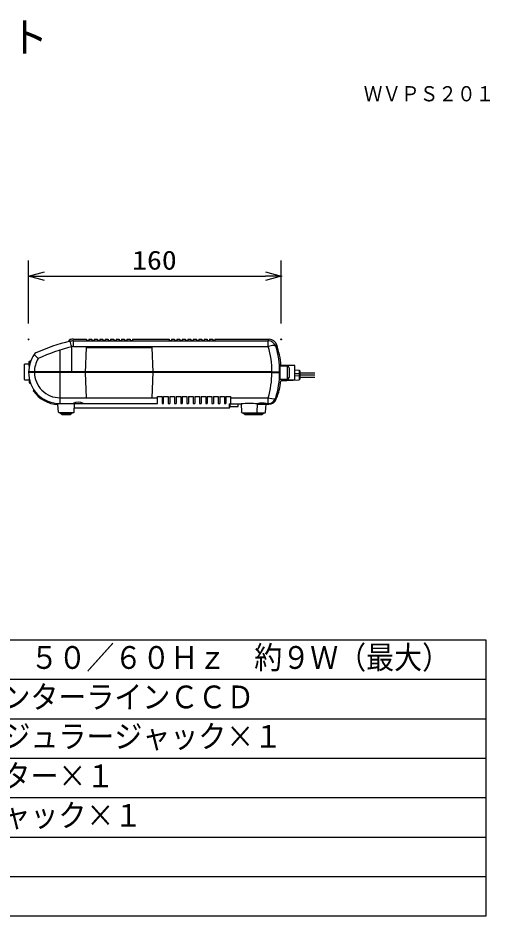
# Model space of a CAD drawing. Units: millimetres, scale not verified. Extents: x -63 to 63, y -57 to 57.
# Drawn here: x 3.2 to 63, y -56.5 to 57.3 of the extents above; entities that cross this region are included whole.
import ezdxf
from ezdxf.enums import TextEntityAlignment as Align

# ---------------------------------------------------------------- set-up
doc = ezdxf.new("R2010")
doc.units = ezdxf.units.MM
doc.header["$LTSCALE"] = 0.190236
doc.header["$PDMODE"] = 32
doc.header["$PDSIZE"] = 0.0951
for name, color, linetype in [('0-0_MOJI1', 2, 'Continuous'), ('0-1_TOUROKU', 1, 'Continuous'), ('0-2_GAIKEI', 1, 'Continuous'), ('0-3_WAKU', 7, 'Continuous')]:
    doc.layers.add(name, color=color, linetype=linetype)
doc.styles.add('ＭＳ ゴシック', font='')
doc.styles.get('ＭＳ ゴシック').set_extended_font_data('MS Gothic')

# ---------------------------------------------------------------- blocks, each defined once
blk = doc.blocks.new('_OPEN30')
at = {"layer": '0-3_WAKU'}
blk.add_line((0, 0), (-1, 0), dxfattribs=at)
blk.add_lwpolyline([(-1, 0.26795), (0, 0), (-1, -0.26795)], dxfattribs=at)

msp = doc.modelspace()

# ---------------------------------------------------------------- linework, layer by layer
at = {"layer": '0-2_GAIKEI', "color": 3}
for p, q in [((4.5825, 18.5566), (4.5825, 26.5566)), ((36.5825, 18.5566), (36.5825, 26.5566)), ((6.5825, 24.5566), (34.5825, 24.5566))]:
    msp.add_line(p, q, dxfattribs=at)
at = {"layer": '0-2_GAIKEI'}
for p, q in [((10.2603, 15.6504), (10.2603, 16.3602)), ((10.2603, 16.3602), (34.9445, 16.3602)), ((34.9445, 16.3602), (35.0695, 16.5752)), ((34.9445, 15.6504), (34.9445, 16.3602)), ((8.5571, 8.4281), (8.5571, 15.1875)), ((10.0349, 12.4357), (10.0349, 15.6255)), ((10.2603, 15.6504), (34.9445, 15.6504)), ((11.805, 12.3187), (11.9218, 15.5087)), ((11.9218, 15.5087), (20.1901, 15.5087)), ((20.1901, 15.5087), (20.2987, 12.3941)), ((35.8877, 15.6922), (36.0046, 15.8757)), ((5.2746, 14.6318), (5.7931, 14.1224)), ((36.4223, 13.1622), (36.4139, 11.5172)), ((37.3657, 13.1622), (36.4223, 13.1622)), ((37.3657, 11.5172), (37.3657, 13.1622)), ((37.566, 12.9618), (37.566, 11.7176)), ((38.8522, 12.653), (38.8522, 11.4255)), ((8.5571, 12.4447), (4.5825, 12.4447)), ((8.5571, 12.3607), (4.5825, 12.3614)), ((4.6661, 11.5267), (4.6661, 11.0582)), ((35.395, 12.4447), (8.5571, 12.4447)), ((35.395, 12.3568), (8.5571, 12.3615)), ((11.9237, 9.1458), (11.805, 12.3187)), ((20.2987, 12.3941), (20.1884, 9.1458)), ((35.395, 12.4447), (36.3806, 12.4447)), ((35.395, 12.3568), (36.3805, 12.3568)), ((36.4139, 11.5172), (37.3657, 11.5172)), ((36.5825, 11.417), (38.301, 11.417)), ((38.9437, 12.1688), (38.301, 12.1936)), ((38.9437, 11.918), (38.301, 11.8931)), ((38.9437, 12.3356), (40.8559, 12.3356)), ((38.9437, 12.0432), (40.8559, 12.0432)), ((38.9437, 11.7512), (40.8559, 11.7512)), ((4.6661, 11.0582), (4.8324, 10.9579)), ((8.5571, 9.1458), (20.8915, 9.1458)), ((20.8915, 8.4281), (20.8957, 9.3211)), ((20.8957, 9.3211), (21.4844, 9.3211)), ((21.4844, 9.3211), (21.4844, 8.4281)), ((21.6848, 9.3211), (22.2778, 9.3211)), ((21.6848, 8.4281), (21.6848, 9.3211)), ((22.2778, 9.3211), (22.2778, 8.4281)), ((22.4696, 9.3211), (22.4696, 8.4281)), ((23.2629, 9.3211), (23.8559, 9.3211)), ((23.2629, 9.3211), (23.2629, 8.4281)), ((23.8559, 9.3211), (23.8559, 8.4281)), ((24.0477, 9.3211), (24.0477, 8.4281)), ((24.841, 9.3211), (25.4339, 9.3211)), ((24.841, 9.3211), (24.841, 8.4281)), ((25.4339, 9.3211), (25.4339, 8.4281)), ((25.626, 9.3211), (25.626, 8.4281)), ((26.4191, 9.3211), (27.012, 9.3211)), ((26.4191, 9.3211), (26.4191, 8.4281)), ((27.012, 9.3211), (27.012, 8.4281)), ((27.2041, 9.3211), (27.2041, 8.4281)), ((27.9972, 9.3211), (28.5901, 9.3211)), ((27.9972, 9.3211), (27.9972, 8.4281)), ((28.5901, 9.3211), (28.5901, 8.4281)), ((28.7823, 9.3211), (28.7823, 8.4281)), ((29.5755, 9.3211), (30.1684, 9.3211)), ((29.5755, 9.3211), (29.5755, 8.4281)), ((30.1684, 9.3211), (30.1684, 8.3779)), ((30.1684, 9.1458), (34.9445, 9.1458)), ((34.9445, 8.4281), (34.9445, 9.1458)), ((8.5571, 8.4281), (20.8915, 8.4281)), ((21.4844, 8.4281), (21.6848, 8.4281)), ((22.2778, 8.4281), (22.4696, 8.4281)), ((23.0625, 8.4281), (23.2629, 8.4281)), ((23.8559, 8.4281), (24.0477, 8.4281)), ((24.6406, 8.4281), (24.841, 8.4281)), ((25.4339, 8.4281), (25.626, 8.4281)), ((26.2189, 8.4281), (26.4191, 8.4281)), ((27.012, 8.4281), (27.2041, 8.4281)), ((27.797, 8.4281), (27.9972, 8.4281)), ((28.5901, 8.4281), (28.7823, 8.4281)), ((29.3753, 8.4281), (29.5755, 8.4281)), ((30.0763, 8.3779), (30.068, 7.9601)), ((30.0698, 8.0522), (31.145, 8.0522)), ((31.145, 8.0522), (31.145, 8.3779)), ((34.6771, 8.4281), (34.9445, 8.4281)), ((35.0111, 8.336), (34.9445, 8.4281)), ((29.9679, 7.9436), (30.0644, 7.9436))]:
    msp.add_line(p, q, dxfattribs=at)
at = {"layer": '0-2_GAIKEI', "color": 7}
for p, q in [((10.2852, 16.5752), (11.9136, 16.5752)), ((11.9136, 16.5752), (11.9136, 16.4145)), ((11.9136, 16.4145), (12.2057, 16.4145)), ((12.2057, 16.5752), (12.5981, 16.5752)), ((12.2057, 16.5752), (12.2057, 16.4145)), ((12.5981, 16.5752), (12.5981, 16.4145)), ((12.5981, 16.4145), (12.8989, 16.4145)), ((12.8989, 16.5752), (13.2912, 16.5752)), ((12.8989, 16.5752), (12.8989, 16.4145)), ((13.2912, 16.5752), (13.2912, 16.4145)), ((13.2912, 16.4145), (13.5836, 16.4145)), ((13.5836, 16.5752), (13.976, 16.5752)), ((13.5836, 16.5752), (13.5836, 16.4145)), ((13.976, 16.5752), (13.976, 16.4145)), ((13.976, 16.4145), (14.2765, 16.4145)), ((14.2765, 16.5752), (14.6691, 16.5752)), ((14.2765, 16.5752), (14.2765, 16.4145)), ((14.6691, 16.5752), (14.6691, 16.4145)), ((14.6691, 16.4145), (14.9612, 16.4145)), ((14.9612, 16.5752), (15.3621, 16.5752)), ((14.9612, 16.5752), (14.9612, 16.4145)), ((15.3621, 16.5752), (15.3621, 16.4145)), ((15.3621, 16.4145), (15.6626, 16.4145)), ((15.6626, 16.5752), (16.055, 16.5752)), ((15.6626, 16.5752), (15.6626, 16.4145)), ((16.055, 16.5752), (16.055, 16.4145)), ((16.055, 16.4145), (16.3473, 16.4145)), ((16.3473, 16.5752), (16.7396, 16.5752)), ((16.3473, 16.5752), (16.3473, 16.4145)), ((16.7396, 16.5752), (16.7396, 16.4145)), ((16.7396, 16.4145), (17.0405, 16.4145)), ((17.0405, 16.5752), (17.4329, 16.5752)), ((17.0405, 16.5752), (17.0405, 16.4145)), ((17.4329, 16.5752), (17.4329, 16.4145)), ((17.4329, 16.4145), (17.725, 16.4145)), ((17.725, 16.5752), (22.3777, 16.5752)), ((17.725, 16.5752), (17.725, 16.4145)), ((22.6698, 16.5752), (22.6698, 16.4145)), ((23.0622, 16.4145), (23.363, 16.4145)), ((23.363, 16.5752), (23.363, 16.4145)), ((23.363, 16.5752), (23.7552, 16.5752)), ((23.7552, 16.5752), (23.7552, 16.4145)), ((23.7552, 16.4145), (24.0477, 16.4145)), ((24.0477, 16.5752), (24.0477, 16.4145)), ((24.0477, 16.5752), (24.4401, 16.5752)), ((24.4401, 16.5752), (24.4401, 16.4145)), ((24.4401, 16.4145), (24.7406, 16.4145)), ((24.7406, 16.5752), (24.7406, 16.4145)), ((24.7406, 16.5752), (25.1331, 16.5752)), ((25.1331, 16.5752), (25.1331, 16.4145)), ((25.1331, 16.4145), (25.4252, 16.4145)), ((25.4252, 16.5752), (25.4252, 16.4145)), ((25.4252, 16.5752), (25.8262, 16.5752)), ((25.8262, 16.5752), (25.8262, 16.4145)), ((25.8262, 16.4145), (26.1266, 16.4145)), ((26.1266, 16.5752), (26.1266, 16.4145)), ((26.1266, 16.5752), (26.519, 16.5752)), ((26.519, 16.5752), (26.519, 16.4145)), ((26.519, 16.4145), (26.8113, 16.4145)), ((26.8113, 16.5752), (26.8113, 16.4145)), ((26.8113, 16.5752), (27.2037, 16.5752)), ((27.2037, 16.5752), (27.2037, 16.4145)), ((27.2037, 16.4145), (27.5045, 16.4145)), ((27.5045, 16.5752), (27.5045, 16.4145)), ((27.5045, 16.5752), (27.8969, 16.5752)), ((27.8969, 16.5752), (27.8969, 16.4145)), ((27.8969, 16.4145), (28.189, 16.4145)), ((28.189, 16.5752), (35.0695, 16.5752)), ((28.189, 16.5752), (28.189, 16.4145)), ((28.1892, 16.5752), (34.7927, 16.5752)), ((4.0481, 13.3551), (4.0762, 13.4043)), ((4.0481, 11.4504), (4.0481, 13.3551)), ((4.6661, 13.4043), (4.0762, 13.4043)), ((38.301, 13.2625), (36.5825, 13.2625)), ((38.301, 11.417), (38.301, 13.2625)), ((38.301, 12.6946), (38.8522, 12.653)), ((38.9437, 12.5611), (38.9437, 11.5256)), ((4.0481, 11.4504), (4.0815, 11.3919)), ((4.6661, 11.3919), (4.0815, 11.3919)), ((36.5222, 11.2918), (38.8522, 11.4255)), ((5.1921, 10.006), (5.2464, 10.1554)), ((8.3565, 7.3256), (8.3009, 8.2865)), ((10.3354, 7.3256), (10.3948, 8.4281)), ((29.9759, 8.3779), (29.9679, 7.9436)), ((29.9759, 8.3779), (31.4875, 8.3779)), ((31.4875, 8.3779), (31.5458, 7.3256)), ((33.5248, 7.3256), (33.5749, 8.3779)), ((33.5749, 8.336), (35.0111, 8.336)), ((34.6019, 7.3256), (34.6605, 8.336)), ((10.0682, 7.1667), (8.6153, 7.1667)), ((10.2685, 7.2673), (10.3354, 7.3256)), ((10.3688, 7.86), (28.5666, 7.86)), ((10.3688, 7.86), (29.9679, 7.86)), ((29.9679, 7.9436), (29.9679, 7.86)), ((31.5959, 7.2673), (31.5458, 7.3256)), ((33.2575, 7.1667), (31.8046, 7.1667)), ((34.1343, 6.9752), (33.0488, 6.9752)), ((33.2577, 7.1755), (34.3432, 7.1755))]:
    msp.add_line(p, q, dxfattribs=at)
for points in [[(22.3777, 16.5752), (22.3777, 16.4145), (22.6698, 16.4145)], [(22.6698, 16.5752), (23.0622, 16.5752), (23.0622, 16.4145)], [(10.2685, 7.2673), (8.4067, 7.2673), (8.3565, 7.3256)], [(10.0766, 7.2673), (10.0682, 7.1667), (9.8595, 6.9752), (8.8324, 6.9752), (8.6153, 7.1667), (8.6153, 7.2673)], [(31.5959, 7.2673), (34.5519, 7.2673), (34.602, 7.3256)], [(33.2659, 7.2673), (33.2575, 7.1667), (33.0488, 6.9752), (32.0216, 6.9752), (31.8046, 7.1667), (31.8046, 7.2673)], [(34.3515, 7.2761), (34.3432, 7.1755), (34.1344, 6.984)]]:
    msp.add_lwpolyline(points, dxfattribs=at)
at = {"layer": '0-2_GAIKEI'}
for points in [[(4.6661, 13.1578), (4.6661, 13.7473), (4.8809, 13.8768)], [(22.4696, 9.3211), (23.0625, 9.3211), (23.0625, 8.4281)], [(24.0477, 9.3211), (24.6406, 9.3211), (24.6406, 8.4281)], [(25.626, 9.3211), (26.2189, 9.3211), (26.2189, 8.4281)], [(27.2041, 9.3211), (27.797, 9.3211), (27.797, 8.4281)], [(28.7823, 9.3211), (29.3753, 9.3211), (29.3753, 8.4281)]]:
    msp.add_lwpolyline(points, dxfattribs=at)
at = {"layer": '0-2_GAIKEI', "color": 7}
for centre, radius, start, end in [((15.3593, -6.8037), 23.7726, 103.52146, 114.47839), ((9.8575, 16.3301), 0.2052, 108.35331, 195.43948), ((10.2879, 14.1147), 2.4604, 90.06248, 101.60624), ((35.0214, 15.5398), 1.0364, 18.4288, 87.34074), ((5.6797, 14.397), 0.4674, 111.39695, 149.84007), ((27.1878, 12.7013), 9.3681, 3.43415, 19.75352), ((8.7984, 12.3144), 4.2175, 146.66947, 178.80036), ((38.8438, 12.553), 0.1003, 4.60073, 85.18628), ((8.4903, 12.3366), 3.9091, 178.54627, 270.9788), ((38.8234, 11.5438), 0.1217, 283.68579, 351.40834), ((30.0656, 11.7208), 6.4709, 335.33684, 356.19825), ((8.5452, 12.3984), 4.1191, 215.50632, 266.59896), ((35.8078, 9.1273), 0.0732, 273.80402, 348.40205), ((32.5312, -4.7457), 13.1651, 85.4528, 94.5472), ((34.9888, 9.3472), 1.0115, 271.2631, 341.1648)]:
    msp.add_arc(centre, radius, start, end, dxfattribs=at)
at = {"layer": '0-2_GAIKEI'}
for centre, radius, start, end in [((10.2901, 13.9592), 2.4012, 90.71021, 101.75063), ((3.3953, 13.8965), 6.861, 14.5961, 20.59571), ((34.9448, 15.3607), 0.9995, 19.3704, 90.0181), ((15.6821, -7.0485), 23.3667, 103.98569, 115.03746), ((10.3035, 14.2267), 1.4244, 91.73542, 100.86885), ((35.6772, 13.4107), 2.3565, 90.15738, 108.11655), ((24.1752, 12.5023), 11.22, 359.70554, 16.29469), ((35.641, 15.321), 0.4472, 56.65472, 86.1872), ((25.9136, 12.5172), 10.4672, 359.60308, 17.65764), ((8.3832, 12.4948), 3.0591, 147.8536, 181.72401), ((37.3517, 12.9479), 0.2147, 3.71279, 86.28721), ((8.5594, 12.3883), 3.2339, 179.74407, 270.10367), ((23.9156, 12.3304), 11.4794, 343.89401, 0.10951), ((25.252, 12.3963), 11.1286, 342.88325, 359.7736), ((37.3517, 11.7315), 0.2147, 273.71279, 356.28721), ((35.5822, 11.0312), 1.9903, 251.31012, 276.64726), ((34.9396, 9.4156), 0.9876, 270.28343, 342.13086), ((10.8621, 7.1766), 1.4106, 62.52847, 117.47153), ((34.2039, 6.5846), 1.9033, 75.60529, 109.56472), ((29.9513, 7.9767), 0.1178, 278.07146, 351.92854)]:
    msp.add_arc(centre, radius, start, end, dxfattribs=at)
at = {"layer": '0-3_WAKU', "color": 4}
for p, q in [((-62.5001, -21.5), (62.5001, -21.5)), ((62.5001, -21.5), (62.5001, -56.5001)), ((62.5001, -56.5001), (-62.5001, -56.5001))]:
    msp.add_line(p, q, dxfattribs=at)
at = {"layer": '0-3_WAKU', "color": 1}
for p, q in [((-62.5001, -26.5), (62.5001, -26.5)), ((-62.5001, -31.5001), (62.5001, -31.5001)), ((-62.5001, -36.5001), (62.5001, -36.5001)), ((-62.5001, -41.5001), (62.5001, -41.5001)), ((-62.5001, -46.5001), (62.5001, -46.5001)), ((-62.5001, -51.5001), (62.5001, -51.5001))]:
    msp.add_line(p, q, dxfattribs=at)
at = {"layer": '0-3_WAKU'}
for p in [(36.5825, 24.5566), (4.5825, 16.5566), (36.5825, 16.5566)]:
    msp.add_point(p, dxfattribs=at)

# ---------------------------------------------------------------- block references
at = {"layer": '0-2_GAIKEI', "xscale": 2, "yscale": 2, "rotation": 180}
msp.add_blockref('_OPEN30', (4.5825, 24.5566), dxfattribs=at)
at = {"layer": '0-2_GAIKEI', "xscale": 2, "yscale": 2}
msp.add_blockref('_OPEN30', (36.5825, 24.5566), dxfattribs=at)

# ---------------------------------------------------------------- texts
at = {"layer": '0-0_MOJI1', "style": 'ＭＳ ゴシック', "width": 0.9}
for s, height, p in [('カメラ駆動ユニット', 3.848, (-35.5001, 51.7599)), ('ＡＣ１００Ｖ\u3000５０／６０Ｈｚ\u3000約９Ｗ（最大）', 2.887, (-20, -26.0552)), ('１／４型\u3000インターラインＣＣＤ', 2.887, (-20, -31.0552)), ('ＲＪ－１１モジュラージャック×１', 2.887, (-20, -36.0552)), ('ＢＮＣコネクター×１', 2.887, (-20, -41.0552)), ('ＲＣＡピンジャック×１', 2.887, (-20, -46.0552))]:
    msp.add_text(s, height=height, dxfattribs=at).set_placement(p, align=Align.BOTTOM_LEFT)
at = {"layer": '0-1_TOUROKU', "style": 'ＭＳ ゴシック', "width": 0.9}
msp.add_text('ＷＶＰＳ２０１', height=1.925, dxfattribs=at).set_placement((47.0334, 46.13), align=Align.BOTTOM_LEFT)
at = {"layer": '0-2_GAIKEI', "color": 3, "style": 'ＭＳ ゴシック', "width": 1.15}
msp.add_text('160', height=2.406, dxfattribs=at).set_placement((17.6954, 24.6662), align=Align.BOTTOM_LEFT)

doc.saveas('drawing.dxf')
